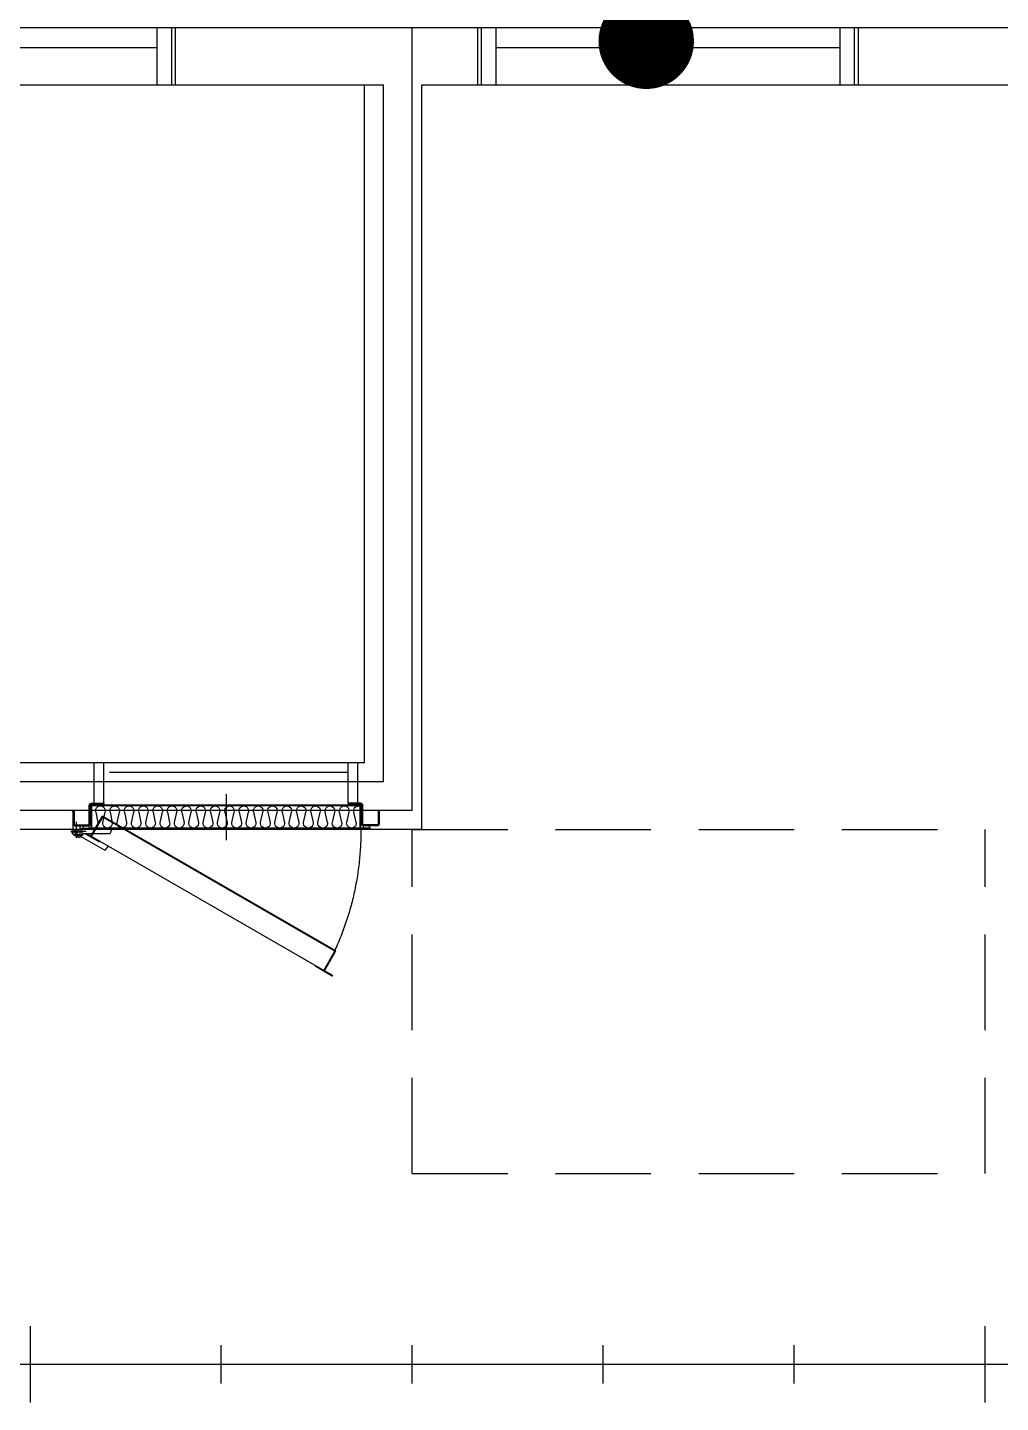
# Model space of a CAD drawing. Extents: x 1551 to 113148, y -1700 to 77018.
# Drawn here: x 30828 to 33375, y 44041 to 47641 of the extents above; entities that cross this region are included whole.
import ezdxf

# ---------------------------------------------------------------- set-up
doc = ezdxf.new("R2010")
doc.units = 0
doc.header["$LTSCALE"] = 500
doc.header["$MEASUREMENT"] = 0
for name, pattern in [('CENTER', [3, 2.5, -0.25, 0, -0.25]), ('DASHED', [0.75, 0.5, -0.25]), ('PHANTOM', [2.1, 1.25, -0.2, 0.125, -0.2, 0.125, -0.2])]:
    doc.linetypes.add(name, pattern=pattern)
doc.layers.get('0').update_dxf_attribs({"linetype": 'CONTINUOUS'})
for name, color, linetype in [('M1CO1', 1, 'CONTINUOUS'), ('S0CE1', 7, 'CENTER'), ('S0CO1', 7, 'CONTINUOUS'), ('S0CO3', 7, 'CONTINUOUS'), ('S0DA1', 7, 'DASHED'), ('S0PH1', 7, 'PHANTOM'), ('SAFECO1', 1, 'CONTINUOUS'), ('Shuttering', 1, 'CONTINUOUS')]:
    doc.layers.add(name, color=color, linetype=linetype)
doc.styles.add('ROMANS', font='romans', dxfattribs={"height": 100})
doc.dimstyles.get("Standard").update_dxf_attribs({"dimtxt": 2, "dimasz": 2.5, "dimexe": 1, "dimexo": 1, "dimgap": 1, "dimtad": 1, "dimdsep": 46, "dimtxsty": 'ROMANS', "dimcen": 0, "dimclrd": 1, "dimclre": 1, "dimclrt": 2, "dimadec": 0, "dimazin": 0, "dimtfac": 1, "dimtmove": 2, "dimatfit": 3, "dimfxl": 1, "dimtvp": 100, "dimtolj": 1, "dimarcsym": 0})

# ---------------------------------------------------------------- blocks, each defined once
blk = doc.blocks.new('DOT')
at = {"layer": 'SAFECO1', "color": 0, "linetype": 'ByBlock'}
blk.add_line((-0.5, 0), (-1, 0), dxfattribs=at)
at = {"layer": 'SAFECO1', "color": 0, "linetype": 'ByBlock', "const_width": 0.5}
blk.add_lwpolyline([(-0.25, 0, 1), (0.25, 0, 1)], format="xyb", close=True, dxfattribs=at)
blk = doc.blocks.new('A$C64097268')
for p, q in [((22500, -100), (22500, 100)), ((25000, -100), (25000, 100)), ((23000, -50), (23000, 50)), ((23500, -50), (23500, 50)), ((24000, -50), (24000, 50)), ((24500, -50), (24500, 50)), ((-2758.9, 0), (35128.7, 0))]:
    blk.add_line(p, q)
blk = doc.blocks.new('Internal 670')
at = {"ltscale": 600}
for p, q in [((-7491.8, 8254.8), (-7491.8, 8134.8)), ((-7892.8, 8212.3), (-7892.8, 8176.8)), ((-7889.8, 8212.3), (-7889.8, 8176.8)), ((-7849.8, 8176.8), (-7849.8, 8226.8)), ((-7849.8, 8212.3), (-7849.8, 8217.3)), ((-7846.8, 8176.8), (-7846.8, 8226.8)), ((-7845.3, 8231.3), (-7811.8, 8231.3)), ((-7845.3, 8228.3), (-7811.8, 8228.3)), ((-7844.8, 8166.3), (-7844.8, 8226.3)), ((-7844.8, 8226.3), (-7138.8, 8226.3)), ((-7842.8, 8166.3), (-7842.8, 8224.3)), ((-7842.8, 8224.3), (-7140.8, 8224.3)), ((-7811.8, 8231.3), (-7811.8, 8228.3)), ((-7138.3, 8231.3), (-7171.8, 8231.3)), ((-7171.8, 8231.3), (-7171.8, 8228.3)), ((-7138.3, 8228.3), (-7171.8, 8228.3)), ((-7140.8, 8166.3), (-7140.8, 8224.3)), ((-7138.8, 8166.3), (-7138.8, 8226.3)), ((-7136.8, 8176.8), (-7136.8, 8226.8)), ((-7133.8, 8176.8), (-7133.8, 8226.8)), ((-7133.8, 8212.3), (-7133.8, 8217.3)), ((-7093.8, 8212.3), (-7093.8, 8176.8)), ((-7090.8, 8212.3), (-7090.8, 8176.8)), ((-7888.3, 8175.3), (-7851.3, 8175.3)), ((-7779.5, 7844.6), (-7168.1, 8197.6)), ((-7776.7, 7843.8), (-7168.8, 8194.8)), ((-7139.8, 8144.6), (-7168.8, 8194.8)), ((-7138.1, 8145.6), (-7168.1, 8197.6)), ((-7095.3, 8175.3), (-7132.3, 8175.3)), ((-7099.8, 8183.1), (-7099.8, 8142.6)), ((-7090.8, 8176.8), (-7090.8, 8152.3)), ((-7888.3, 8172.3), (-7851.3, 8172.3)), ((-7869.8, 8166.3), (-7869.8, 8164.3)), ((-7869.8, 8166.3), (-7844.8, 8166.3)), ((-7869.8, 8164.3), (-7817.8, 8164.3)), ((-7866.3, 8172.3), (-7866.3, 8166.3)), ((-7851.3, 8172.3), (-7851.3, 8166.3)), ((-7842.8, 8166.3), (-7140.8, 8166.3)), ((-7817.8, 8166.3), (-7817.8, 8164.3)), ((-7747.7, 7793.6), (-7139.8, 8144.6)), ((-7190.8, 8166.3), (-7190.8, 8161.3)), ((-7190.8, 8161.3), (-7188.8, 8152.3)), ((-7118.8, 8152.3), (-7188.8, 8152.3)), ((-7113.7, 8143.5), (-7174.4, 8108.5)), ((-7165.8, 8166.3), (-7165.8, 8164.3)), ((-7113.8, 8164.3), (-7165.8, 8164.3)), ((-7122.4, 8152.3), (-7160.4, 8130.4)), ((-7113.8, 8166.3), (-7138.8, 8166.3)), ((-7126.4, 8152.3), (-7138.1, 8145.6)), ((-7095.3, 8172.3), (-7132.3, 8172.3)), ((-7132.3, 8172.3), (-7132.3, 8166.3)), ((-7125.5, 8157.3), (-7085.1, 8157.3)), ((-7118.8, 8152.3), (-7113.8, 8147.3)), ((-7117.3, 8172.3), (-7117.3, 8166.3)), ((-7090.8, 8157.3), (-7116.4, 8157.3)), ((-7114.8, 8148.3), (-7114.8, 8166.3)), ((-7114.8, 8148.3), (-7094.8, 8148.3)), ((-7113.8, 8166.3), (-7113.8, 8164.3)), ((-7113.8, 8164.3), (-7108.8, 8164.3)), ((-7095.8, 8147.3), (-7113.8, 8147.3)), ((-7113.7, 8143.5), (-7106.9, 8141.7)), ((-7108.8, 8172.3), (-7108.8, 8152.3)), ((-7097.1, 8147.3), (-7106.9, 8141.7)), ((-7099.8, 8166.3), (-7099.8, 8140.7)), ((-7183.1, 8119.6), (-7180.6, 8115.3)), ((-7180.6, 8115.3), (-7174.4, 8108.5)), ((-7161.4, 8132.1), (-7160.4, 8130.4)), ((-7749.5, 7792.6), (-7779.5, 7844.6)), ((-7747.7, 7793.6), (-7776.7, 7843.8)), ((-7771.1, 7780.1), (-7749.5, 7792.6)), ((-7771.1, 7780.1), (-7770.1, 7778.4)), ((-7770.1, 7778.4), (-7725.1, 7804.4)), ((-7726.1, 7806.1), (-7725.1, 7804.4))]:
    blk.add_line(p, q, dxfattribs=at)
for p, q in [((-7832.6, 8181.1), (-7826.7, 8208.5)), ((-7813.6, 8208.5), (-7807.7, 8181.1)), ((-7795, 8181.1), (-7789.1, 8208.5)), ((-7776, 8208.5), (-7770.1, 8181.1)), ((-7757.5, 8181.1), (-7751.6, 8208.5)), ((-7732.6, 8181.1), (-7738.5, 8208.5)), ((-7714, 8208.5), (-7719.9, 8181.1)), ((-7695, 8181.1), (-7700.9, 8208.5)), ((-7676.4, 8208.5), (-7682.3, 8181.1)), ((-7657.4, 8181.1), (-7663.3, 8208.5)), ((-7638.9, 8208.5), (-7644.8, 8181.1)), ((-7619.9, 8181.1), (-7625.8, 8208.5)), ((-7601.3, 8208.5), (-7607.2, 8181.1)), ((-7582.3, 8181.1), (-7588.2, 8208.5)), ((-7563.7, 8208.5), (-7569.6, 8181.1)), ((-7544.7, 8181.1), (-7550.6, 8208.5)), ((-7526.2, 8208.5), (-7532, 8181.1)), ((-7507.2, 8181.1), (-7513.1, 8208.5)), ((-7488.6, 8208.5), (-7494.5, 8181.1)), ((-7469.6, 8181.1), (-7475.5, 8208.5)), ((-7451, 8208.5), (-7456.9, 8181.1)), ((-7432, 8181.1), (-7437.9, 8208.5)), ((-7413.4, 8208.5), (-7419.3, 8181.1)), ((-7394.4, 8181.1), (-7400.3, 8208.5)), ((-7375.9, 8208.5), (-7381.8, 8181.1)), ((-7356.9, 8181.1), (-7362.8, 8208.5)), ((-7338.3, 8208.5), (-7344.2, 8181.1)), ((-7319.3, 8181.1), (-7325.2, 8208.5)), ((-7300.7, 8208.5), (-7306.6, 8181.1)), ((-7281.7, 8181.1), (-7287.6, 8208.5)), ((-7263.2, 8208.5), (-7269.1, 8181.1)), ((-7244.2, 8181.1), (-7250.1, 8208.5)), ((-7225.6, 8208.5), (-7231.5, 8181.1)), ((-7206.6, 8181.1), (-7212.5, 8208.5)), ((-7188, 8208.5), (-7193.9, 8181.1)), ((-7169, 8181.1), (-7174.9, 8208.5)), ((-7150.5, 8208.5), (-7156.4, 8181.1))]:
    blk.add_line(p, q)
blk.add_circle((-7099.8, 8157.3), 5, dxfattribs=at)
blk.add_circle((-7099.8, 8157.3), 5, dxfattribs=at)
blk.add_circle((-7099.8, 8157.3), 5, dxfattribs=at)
for centre, radius, start, end in [((-7845.3, 8226.8), 4.5, 90, 180), ((-7845.3, 8226.8), 1.5, 90, 180), ((-7138.3, 8226.8), 4.5, 0, 90), ((-7138.3, 8226.8), 1.5, 0, 90), ((-7888.3, 8176.8), 4.5, 180, 270), ((-7888.3, 8176.8), 1.5, 180, 270), ((-7851.3, 8176.8), 4.5, 270, 0), ((-7851.3, 8176.8), 1.5, 270, 0), ((-7132.3, 8176.8), 4.5, 180, 270), ((-7132.3, 8176.8), 1.5, 180, 270), ((-7095.3, 8176.8), 1.5, 270, 0), ((-7095.3, 8176.8), 4.5, 270, 0), ((-7103.8, 8152.3), 5, 180, 270), ((-7095.8, 8152.3), 5, 270, 0), ((-7094.8, 8153.3), 5, 270, 306.8699), ((-7093.8, 8155), 5, 300, 52.6141)]:
    blk.add_arc(centre, radius, start, end, dxfattribs=at)
for centre, start, end in [((-7838.9, 8211.7), 345.5709, 107.7317), ((-7801.4, 8211.7), 345.5709, 194.4291), ((-7763.8, 8211.7), 345.5709, 194.4291), ((-7726.2, 8211.7), 345.5709, 194.4291), ((-7688.7, 8211.7), 345.5709, 194.4291), ((-7651.1, 8211.7), 345.5709, 194.4291), ((-7613.5, 8211.7), 345.5709, 194.4291), ((-7576, 8211.7), 345.5709, 194.4291), ((-7538.4, 8211.7), 345.5709, 194.4291), ((-7500.8, 8211.7), 345.5709, 194.4291), ((-7463.2, 8211.7), 345.5709, 194.4291), ((-7425.7, 8211.7), 345.5709, 194.4291), ((-7388.1, 8211.7), 345.5709, 194.4291), ((-7350.5, 8211.7), 345.5709, 194.4291), ((-7313, 8211.7), 345.5709, 194.4291), ((-7275.4, 8211.7), 345.5709, 194.4291), ((-7237.8, 8211.7), 345.5709, 194.4291), ((-7200.3, 8211.7), 345.5709, 194.4291), ((-7162.7, 8211.7), 345.5709, 194.4291), ((-7820.2, 8178.9), 170.1692, 9.8308), ((-7782.6, 8178.9), 170.1692, 9.8308), ((-7745, 8178.9), 170.1692, 9.8308), ((-7707.4, 8178.9), 170.1692, 9.8308), ((-7669.9, 8178.9), 170.1692, 9.8308), ((-7632.3, 8178.9), 170.1692, 9.8308), ((-7594.7, 8178.9), 170.1692, 9.8308), ((-7557.2, 8178.9), 170.1692, 9.8308), ((-7519.6, 8178.9), 170.1692, 9.8308), ((-7482, 8178.9), 170.1692, 9.8308), ((-7444.5, 8178.9), 170.1692, 9.8308), ((-7406.9, 8178.9), 170.1692, 9.8308), ((-7369.3, 8178.9), 170.1692, 9.8308), ((-7331.8, 8178.9), 170.1692, 9.8308), ((-7294.2, 8178.9), 170.1692, 9.8308), ((-7256.6, 8178.9), 170.1692, 9.8308), ((-7219, 8178.9), 170.1692, 9.8308), ((-7181.5, 8178.9), 170.1692, 9.8308), ((-7143.9, 8178.9), 170.1692, 284.3101)]:
    blk.add_arc(centre, 12.6, start, end)
for points in [[(-7892.8, 8212.3), (-7897.8, 8212.3), (-7892.8, 8207.3)], [(-7849.8, 8212.3), (-7849.8, 8217.3), (-7854.8, 8212.3)], [(-7133.8, 8212.3), (-7128.8, 8212.3), (-7133.8, 8217.3)], [(-7090.8, 8212.3), (-7090.8, 8207.3), (-7085.8, 8212.3)]]:
    blk.add_solid(points)
at = {"layer": 'S0CE1'}
blk.add_arc((-7099.8, 8157.3), 745, 179.4616, 205.8008, dxfattribs=at)

msp = doc.modelspace()

# ---------------------------------------------------------------- linework, layer by layer
at = {"layer": 'S0CO1'}
for p, q in [((31166.427, 47640.768), (31166.427, 47490.768)), ((31204.427, 47640.768), (31204.427, 47490.768)), ((31214.427, 47640.768), (31214.427, 47490.768)), ((32006.503, 47490.768), (32006.503, 47640.768)), ((32016.503, 47490.768), (32016.503, 47640.768)), ((32054.503, 47490.768), (32054.503, 47640.768)), ((32954.503, 47640.768), (32954.503, 47490.768)), ((32992.503, 47640.768), (32992.503, 47490.768)), ((33002.503, 47640.768), (33002.503, 47490.768)), ((30266.427, 47588.804), (31166.427, 47588.804)), ((32054.503, 47588.804), (32954.503, 47588.804)), ((29150.093, 47490.683), (31760.105, 47490.683)), ((31710.105, 45715.725), (31710.105, 47490.683)), ((31760.105, 45665.725), (31760.105, 47490.683)), ((31860.105, 45540.725), (31860.105, 47490.683)), ((31860.105, 47490.683), (34035.105, 47490.683)), ((31710.105, 45715.725), (29200.093, 45715.725)), ((31760.105, 45665.725), (29150.093, 45665.725)), ((31860.105, 45540.725), (29050.093, 45540.725))]:
    msp.add_line(p, q, dxfattribs=at)
at = {"layer": 'S0CO3'}
for p, q in [((25585.105, 47640.683), (34039.99, 47640.683)), ((31835.105, 45590.725), (31835.105, 47640.683)), ((31835.105, 45590.725), (29075.093, 45590.725))]:
    msp.add_line(p, q, dxfattribs=at)
at = {"layer": 'S0DA1', "linetype": 'DASHED'}
for p, q in [((31835.105, 44640.725), (31835.105, 45540.725)), ((31835.105, 45540.725), (33335.105, 45540.725)), ((33335.105, 44640.725), (33335.105, 45540.725)), ((31835.105, 44640.725), (33335.105, 44640.725))]:
    msp.add_line(p, q, dxfattribs=at)
at = {"layer": 'S0PH1'}
for p, q in [((31667.433, 45715.725), (31027.433, 45715.725)), ((31667.433, 45690.725), (31027.433, 45690.725))]:
    msp.add_line(p, q, dxfattribs=at)
at = {"layer": 'Shuttering'}
for p, q in [((31002.433, 45609.725), (31002.433, 45715.725)), ((31027.433, 45609.725), (31027.433, 45715.725)), ((31667.433, 45609.725), (31667.433, 45715.725)), ((31692.433, 45609.725), (31692.433, 45715.725))]:
    msp.add_line(p, q, dxfattribs=at)

# ---------------------------------------------------------------- block references
at = {"layer": 'S0CO1', "xscale": -1}
msp.add_blockref('Internal 670', (23855.645, 37378.414), dxfattribs=at)
at = {"layer": 'S0CO1', "linetype": 'CENTER'}
msp.add_blockref('A$C64097268', (8335.105, 44140.725), dxfattribs=at)

# ---------------------------------------------------------------- leaders
at = {"layer": 'M1CO1', "linetype": 'Continuous'}
msp.add_leader([(32447.771, 47605.042), (32925.261, 49985.298)], dimstyle='Standard', override={"dimasz": 250, "dimgap": 100, "dimtad": 0, "dimldrblk": 'DOT'}, dxfattribs=at)

doc.saveas('drawing.dxf')
